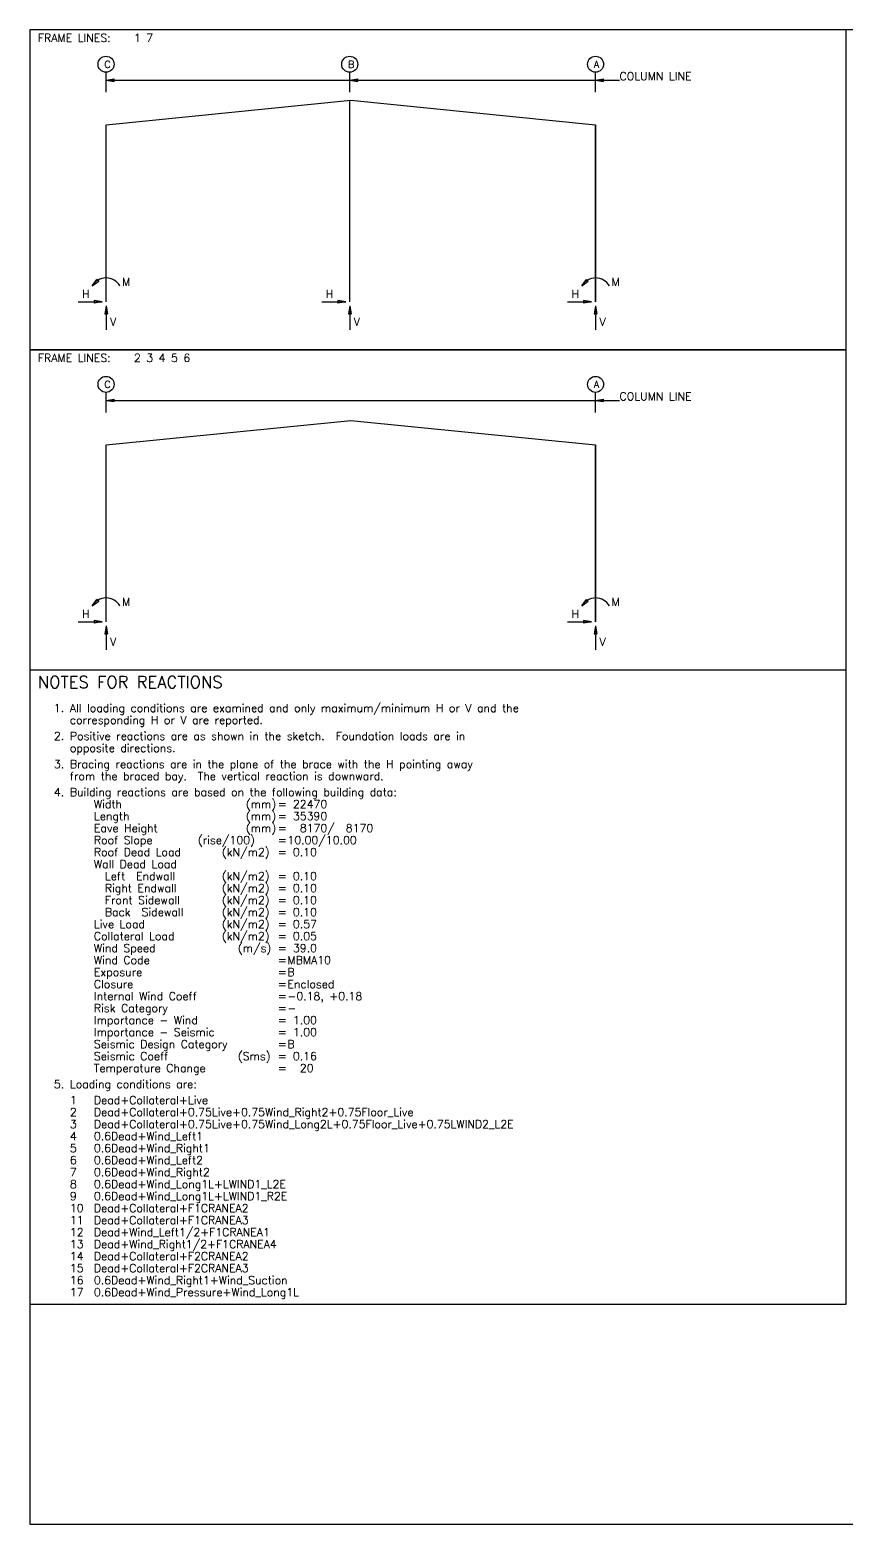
# Model space of a CAD drawing. Extents: x 0 to 42921, y 10034 to 40385.
# Drawn here: x 0 to 16578, y 10034 to 40385 of the extents above; entities that cross this region are included whole.
import ezdxf

# ---------------------------------------------------------------- set-up
doc = ezdxf.new("R2010")
doc.units = 0
doc.header["$MEASUREMENT"] = 0
doc.linetypes.add('CONTIN', pattern=[0])
doc.layers.get('0').update_dxf_attribs({"linetype": 'CONTIN'})
for name, color, linetype in [('1', 7, 'CONTIN'), ('13', 1, 'CONTIN'), ('14', 7, 'CONTIN'), ('20', 7, 'CONTIN'), ('22', 7, 'CONTIN')]:
    doc.layers.add(name, color=color, linetype=linetype)
doc.styles.add('SIMPLEX', font='SIMPLEX')

# ---------------------------------------------------------------- blocks, each defined once
blk = doc.blocks.new('MARROW')
for p, q in [((0, 0), (-2.54, 0.42)), ((-2.54, 0.42), (-2.54, -0.42)), ((0, 0), (-2.54, -0.42))]:
    blk.add_line(p, q)
blk = doc.blocks.new('RFRM-1', base_point=(-1546.569, 5526.058))
for p, q in [((15031.604, 5526.058), (-1546.569, 5526.058)), ((-1546.569, 5526.058), (-1546.569, -975.187)), ((15031.604, -975.187), (15031.604, 5526.058)), ((-1546.569, -975.187), (15031.604, -975.187))]:
    blk.add_line(p, q)
at = {"layer": '1'}
for p, q in [((0, 4258.315), (0, 4664.643)), ((4949.157, 4258.315), (4949.157, 4664.643)), ((9942.361, 4258.315), (9942.361, 4664.643)), ((0, 4502.112), (10429.955, 4502.112)), ((0, 3598.666), (4971.181, 4095.784)), ((4949.157, 0), (4949.157, 4093.582)), ((4971.181, 4095.784), (9942.361, 3598.666)), ((0, 0), (0, 3598.666)), ((0, 0), (0, 3598.666)), ((9942.361, 3598.666), (9942.361, 0)), ((9942.361, 0), (9942.361, 3598.666)), ((-568.859, 0), (-81.266, 0)), ((4380.298, 0), (4867.891, 0)), ((9373.502, 0), (9861.096, 0)), ((0, -81.266), (0, -568.859)), ((4949.157, -81.266), (4949.157, -568.859)), ((9942.361, -81.266), (9942.361, -568.859))]:
    blk.add_line(p, q, dxfattribs=at)
for centre in [(0, 162.531), (9942.361, 162.531)]:
    blk.add_arc(centre, 325.062, 30, 150, dxfattribs=at)
at = {"layer": '13'}
for centre in [(0, 4827.174), (4949.157, 4827.174), (9942.361, 4827.174)]:
    blk.add_circle(centre, 162.531, dxfattribs=at)
at = {"layer": '1', "xscale": 63.989, "yscale": 63.989, "zscale": 63.989}
for p, rotation in [((0, 4502.112), 180), ((4949.157, 4502.112), 180), ((9942.361, 4502.112), 180), ((-281.512, 325.062), 225), ((9660.849, 325.062), 225), ((0, -81.266), 90), ((4949.157, -81.266), 90), ((9942.361, -81.266), 90)]:
    blk.add_blockref('MARROW', p, dxfattribs=dict(at, rotation=rotation))
for p in [(-81.266, 0), (4867.891, 0), (9861.096, 0)]:
    blk.add_blockref('MARROW', p, dxfattribs=at)
at = {"layer": '13', "style": 'SIMPLEX'}
for s, p in [('C', (-36.569, 4754.035)), ('B', (4912.587, 4754.035)), ('A', (9905.791, 4754.035))]:
    blk.add_text(s, height=146.278, dxfattribs=at).set_placement(p)
at = {"layer": '14', "style": 'SIMPLEX'}
for s, p in [('FRAME LINES:', (-1384.038, 5282.261)), ('1 7', (566.336, 5282.261)), ('COLUMN LINE', (10429.955, 4502.111)), ('M', (325.062, 325.062)), ('M', (10267.424, 325.062)), ('H', (-487.593, 81.266)), ('H', (4461.563, 81.266)), ('H', (9454.768, 81.266)), ('V', (81.266, -487.593)), ('V', (5030.422, -487.593)), ('V', (10023.627, -487.593))]:
    blk.add_text(s, height=162.531, dxfattribs=at).set_placement(p)
blk = doc.blocks.new('RFRM-2', base_point=(-1546.569, 5526.058))
for p, q in [((15031.604, 5526.058), (-1546.569, 5526.058)), ((-1546.569, 5526.058), (-1546.569, -975.187)), ((15031.604, -975.187), (15031.604, 5526.058)), ((-1546.569, -975.187), (15031.604, -975.187))]:
    blk.add_line(p, q)
at = {"layer": '1'}
for p, q in [((0, 4258.315), (0, 4664.643)), ((9942.361, 4258.315), (9942.361, 4664.643)), ((0, 4502.112), (10429.955, 4502.112)), ((0, 3598.666), (4971.181, 4095.784)), ((4971.181, 4095.784), (9942.361, 3598.666)), ((0, 0), (0, 3598.666)), ((0, 0), (0, 3598.666)), ((9942.361, 3598.666), (9942.361, 0)), ((9942.361, 0), (9942.361, 3598.666)), ((-568.859, 0), (-81.266, 0)), ((9373.502, 0), (9861.096, 0)), ((0, -81.266), (0, -568.859)), ((9942.361, -81.266), (9942.361, -568.859))]:
    blk.add_line(p, q, dxfattribs=at)
for centre in [(0, 162.531), (9942.361, 162.531)]:
    blk.add_arc(centre, 325.062, 30, 150, dxfattribs=at)
at = {"layer": '13'}
for centre in [(0, 4827.174), (9942.361, 4827.174)]:
    blk.add_circle(centre, 162.531, dxfattribs=at)
at = {"layer": '1', "xscale": 63.989, "yscale": 63.989, "zscale": 63.989}
for p, rotation in [((0, 4502.112), 180), ((9942.361, 4502.112), 180), ((-281.512, 325.062), 225), ((9660.849, 325.062), 225), ((0, -81.266), 90), ((9942.361, -81.266), 90)]:
    blk.add_blockref('MARROW', p, dxfattribs=dict(at, rotation=rotation))
for p in [(-81.266, 0), (9861.096, 0)]:
    blk.add_blockref('MARROW', p, dxfattribs=at)
at = {"layer": '13', "style": 'SIMPLEX'}
for s, p in [('C', (-36.569, 4754.035)), ('A', (9905.791, 4754.035))]:
    blk.add_text(s, height=146.278, dxfattribs=at).set_placement(p)
at = {"layer": '14', "style": 'SIMPLEX'}
for s, p in [('FRAME LINES:', (-1384.038, 5282.261)), ('2 3 4 5 6', (566.336, 5282.261)), ('COLUMN LINE', (10429.955, 4502.111)), ('M', (325.062, 325.062)), ('M', (10267.424, 325.062)), ('H', (-487.593, 81.266)), ('H', (9454.768, 81.266)), ('V', (81.266, -487.593)), ('V', (10023.627, -487.593))]:
    blk.add_text(s, height=162.531, dxfattribs=at).set_placement(p)
blk = doc.blocks.new('RNOTES')
for p, q in [((16578.172, 0), (0, 0)), ((0, 0), (0, -12880.594)), ((16578.172, -12880.594), (16578.172, 0)), ((0, -12880.594), (16578.172, -12880.594))]:
    blk.add_line(p, q)
at = {"layer": '1', "style": 'SIMPLEX'}
for s, p in [('1.', (487.593, -853.288)), ('All loading conditions are examined and only maximum/minimum H or V and the', (812.656, -853.288)), ('corresponding H or V are reported.', (812.656, -1097.085)), ('2.', (487.593, -1422.147)), ('opposite directions.', (812.656, -1665.944)), ('Positive reactions are as shown in the sketch.  Foundation loads are in', (812.656, -1422.147)), ('Bracing reactions are in the plane of the brace with the H pointing away', (812.656, -1991.006)), ('3.', (487.593, -1991.006)), ('from the braced bay.  The vertical reaction is downward.', (812.656, -2234.803)), ('4.', (487.593, -2559.865)), ('Building reactions are based on the following building data:', (812.656, -2559.865)), ('Width', (1300.249, -2803.661)), ('(mm)', (4388.34, -2803.661)), ('=', (5038.464, -2803.661)), ('  22470', (5119.729, -2803.661)), ('Length', (1300.249, -3047.458)), ('(mm)', (4388.34, -3047.458)), ('=', (5038.464, -3047.458)), ('  35390', (5119.729, -3047.458)), ('Eave Height', (1300.249, -3291.255)), ('(mm)', (4388.34, -3291.255)), ('=', (5038.464, -3291.255)), ('   8170/  8170', (5119.729, -3291.255)), ('Roof Slope', (1300.249, -3535.052)), ('Roof Dead Load', (1300.249, -3778.848)), ('(rise/100)', (3413.153, -3535.052)), ('(kN/m2)', (3900.746, -3778.848)), ('=', (5038.464, -3535.052)), (' 10.00/10.00', (5119.729, -3535.052)), ('  0.10', (5119.729, -3778.848)), ('Wall Dead Load', (1300.249, -4022.645)), ('=', (5038.464, -3778.848)), ('  Left  Endwall', (1300.249, -4266.442)), ('(kN/m2)', (3900.746, -4266.442)), ('=', (5038.464, -4266.442)), ('  0.10', (5119.729, -4266.442)), ('  Right Endwall', (1300.249, -4510.239)), ('(kN/m2)', (3900.746, -4510.239)), ('=', (5038.464, -4510.239)), ('  0.10', (5119.729, -4510.239)), ('  Front Sidewall', (1300.249, -4754.035)), ('  Back  Sidewall', (1300.249, -4997.832)), ('(kN/m2)', (3900.746, -4754.035)), ('(kN/m2)', (3900.746, -4997.832)), ('=', (5038.464, -4754.035)), ('  0.10', (5119.729, -4754.035)), ('  0.10', (5119.729, -4997.832)), ('Live Load', (1300.249, -5241.629)), ('(kN/m2)', (3900.746, -5241.629)), ('=', (5038.464, -4997.832)), ('=', (5038.464, -5241.629)), ('  0.57', (5119.729, -5241.629)), ('Collateral Load', (1300.249, -5485.426)), ('(kN/m2)', (3900.746, -5485.426)), ('=', (5038.464, -5485.426)), ('  0.05', (5119.729, -5485.426)), ('Wind Speed', (1300.249, -5729.222)), ('(m/s)', (4225.809, -5729.222)), ('=', (5038.464, -5729.222)), ('  39.0', (5119.729, -5729.222)), ('Wind Code', (1300.249, -5973.019)), ('Exposure', (1300.249, -6216.816)), ('=', (5038.464, -5973.019)), (' MBMA10', (5119.729, -5973.019)), (' B', (5119.729, -6216.816)), ('Closure', (1300.249, -6460.612)), ('=', (5038.464, -6216.816)), ('=', (5038.464, -6460.612)), (' Enclosed', (5119.729, -6460.612)), ('Internal Wind Coeff', (1300.249, -6704.409)), ('=', (5038.464, -6704.409)), (' -0.18, +0.18', (5119.729, -6704.409)), ('Risk Category', (1300.249, -6948.206)), ('=', (5038.464, -6948.206)), (' -', (5119.729, -6948.206)), ('Importance - Wind', (1300.249, -7192.003)), ('Importance - Seismic', (1300.249, -7435.799)), ('=', (5038.464, -7192.003)), ('  1.00', (5119.729, -7192.003)), ('  1.00', (5119.729, -7435.799)), ('Seismic Design Category', (1300.249, -7679.596)), ('=', (5038.464, -7435.799)), ('=', (5038.464, -7679.596)), (' B', (5119.729, -7679.596)), ('Seismic Coeff', (1300.249, -7923.393)), ('(Sms)', (4225.809, -7923.393)), ('=', (5038.464, -7923.393)), ('  0.16', (5119.729, -7923.393)), ('Temperature Change', (1300.249, -8167.19)), ('=', (5038.464, -8167.19)), ('   20', (5119.729, -8167.19)), ('5.', (487.593, -8492.252)), ('Loading conditions are:', (812.656, -8492.252)), ('1', (812.656, -8817.314)), ('Dead+Collateral+Live', (1300.249, -8817.314)), ('2', (812.656, -9061.111)), ('Dead+Collateral+0.75Live+0.75Wind_Right2+0.75Floor_Live', (1300.249, -9061.111)), ('3', (812.656, -9304.908)), ('4', (812.656, -9548.705)), ('0.6Dead+Wind_Left1', (1300.249, -9548.705)), ('Dead+Collateral+0.75Live+0.75Wind_Long2L+0.75Floor_Live+0.75LWIND2_L2E', (1300.249, -9304.908)), ('5', (812.656, -9792.501)), ('0.6Dead+Wind_Right1', (1300.249, -9792.501)), ('6', (812.656, -10036.298)), ('0.6Dead+Wind_Left2', (1300.249, -10036.298)), ('7', (812.656, -10280.095)), ('0.6Dead+Wind_Right2', (1300.249, -10280.095)), ('8', (812.656, -10523.892)), ('9', (812.656, -10767.688)), ('0.6Dead+Wind_Long1L+LWIND1_L2E', (1300.249, -10523.892)), ('0.6Dead+Wind_Long1L+LWIND1_R2E', (1300.249, -10767.688)), ('10', (812.656, -11011.485)), ('Dead+Collateral+F1CRANEA2', (1300.249, -11011.485)), ('11', (812.656, -11255.282)), ('Dead+Collateral+F1CRANEA3', (1300.249, -11255.282)), ('12', (812.656, -11499.078)), ('Dead+Wind_Left1/2+F1CRANEA1', (1300.249, -11499.078)), ('13', (812.656, -11742.875)), ('14', (812.656, -11986.672)), ('Dead+Wind_Right1/2+F1CRANEA4', (1300.249, -11742.875)), ('Dead+Collateral+F2CRANEA2', (1300.249, -11986.672)), ('15', (812.656, -12230.469)), ('Dead+Collateral+F2CRANEA3', (1300.249, -12230.469)), ('16', (812.656, -12474.266)), ('0.6Dead+Wind_Right1+Wind_Suction', (1300.249, -12474.266)), ('17', (812.656, -12718.063)), ('0.6Dead+Wind_Pressure+Wind_Long1L', (1300.249, -12718.063))]:
    blk.add_text(s, height=162.531, dxfattribs=at).set_placement(p)
at = {"layer": '20', "style": 'SIMPLEX'}
blk.add_text('NOTES FOR REACTIONS', height=243.797, dxfattribs=at).set_placement((162.531, -365.695))

msp = doc.modelspace()

# ---------------------------------------------------------------- linework, layer by layer
at = {"layer": '22'}
for p, q in [((42921, 40385), (0, 40385)), ((0, 40385), (0, 10034)), ((0, 10034), (42921, 10034))]:
    msp.add_line(p, q, dxfattribs=at)

# ---------------------------------------------------------------- block references
at = {"layer": '1'}
for name, p in [('RFRM-1', (0, 40385)), ('RFRM-2', (0, 33884)), ('RNOTES', (0, 27382))]:
    msp.add_blockref(name, p, dxfattribs=at)

doc.saveas('drawing.dxf')
